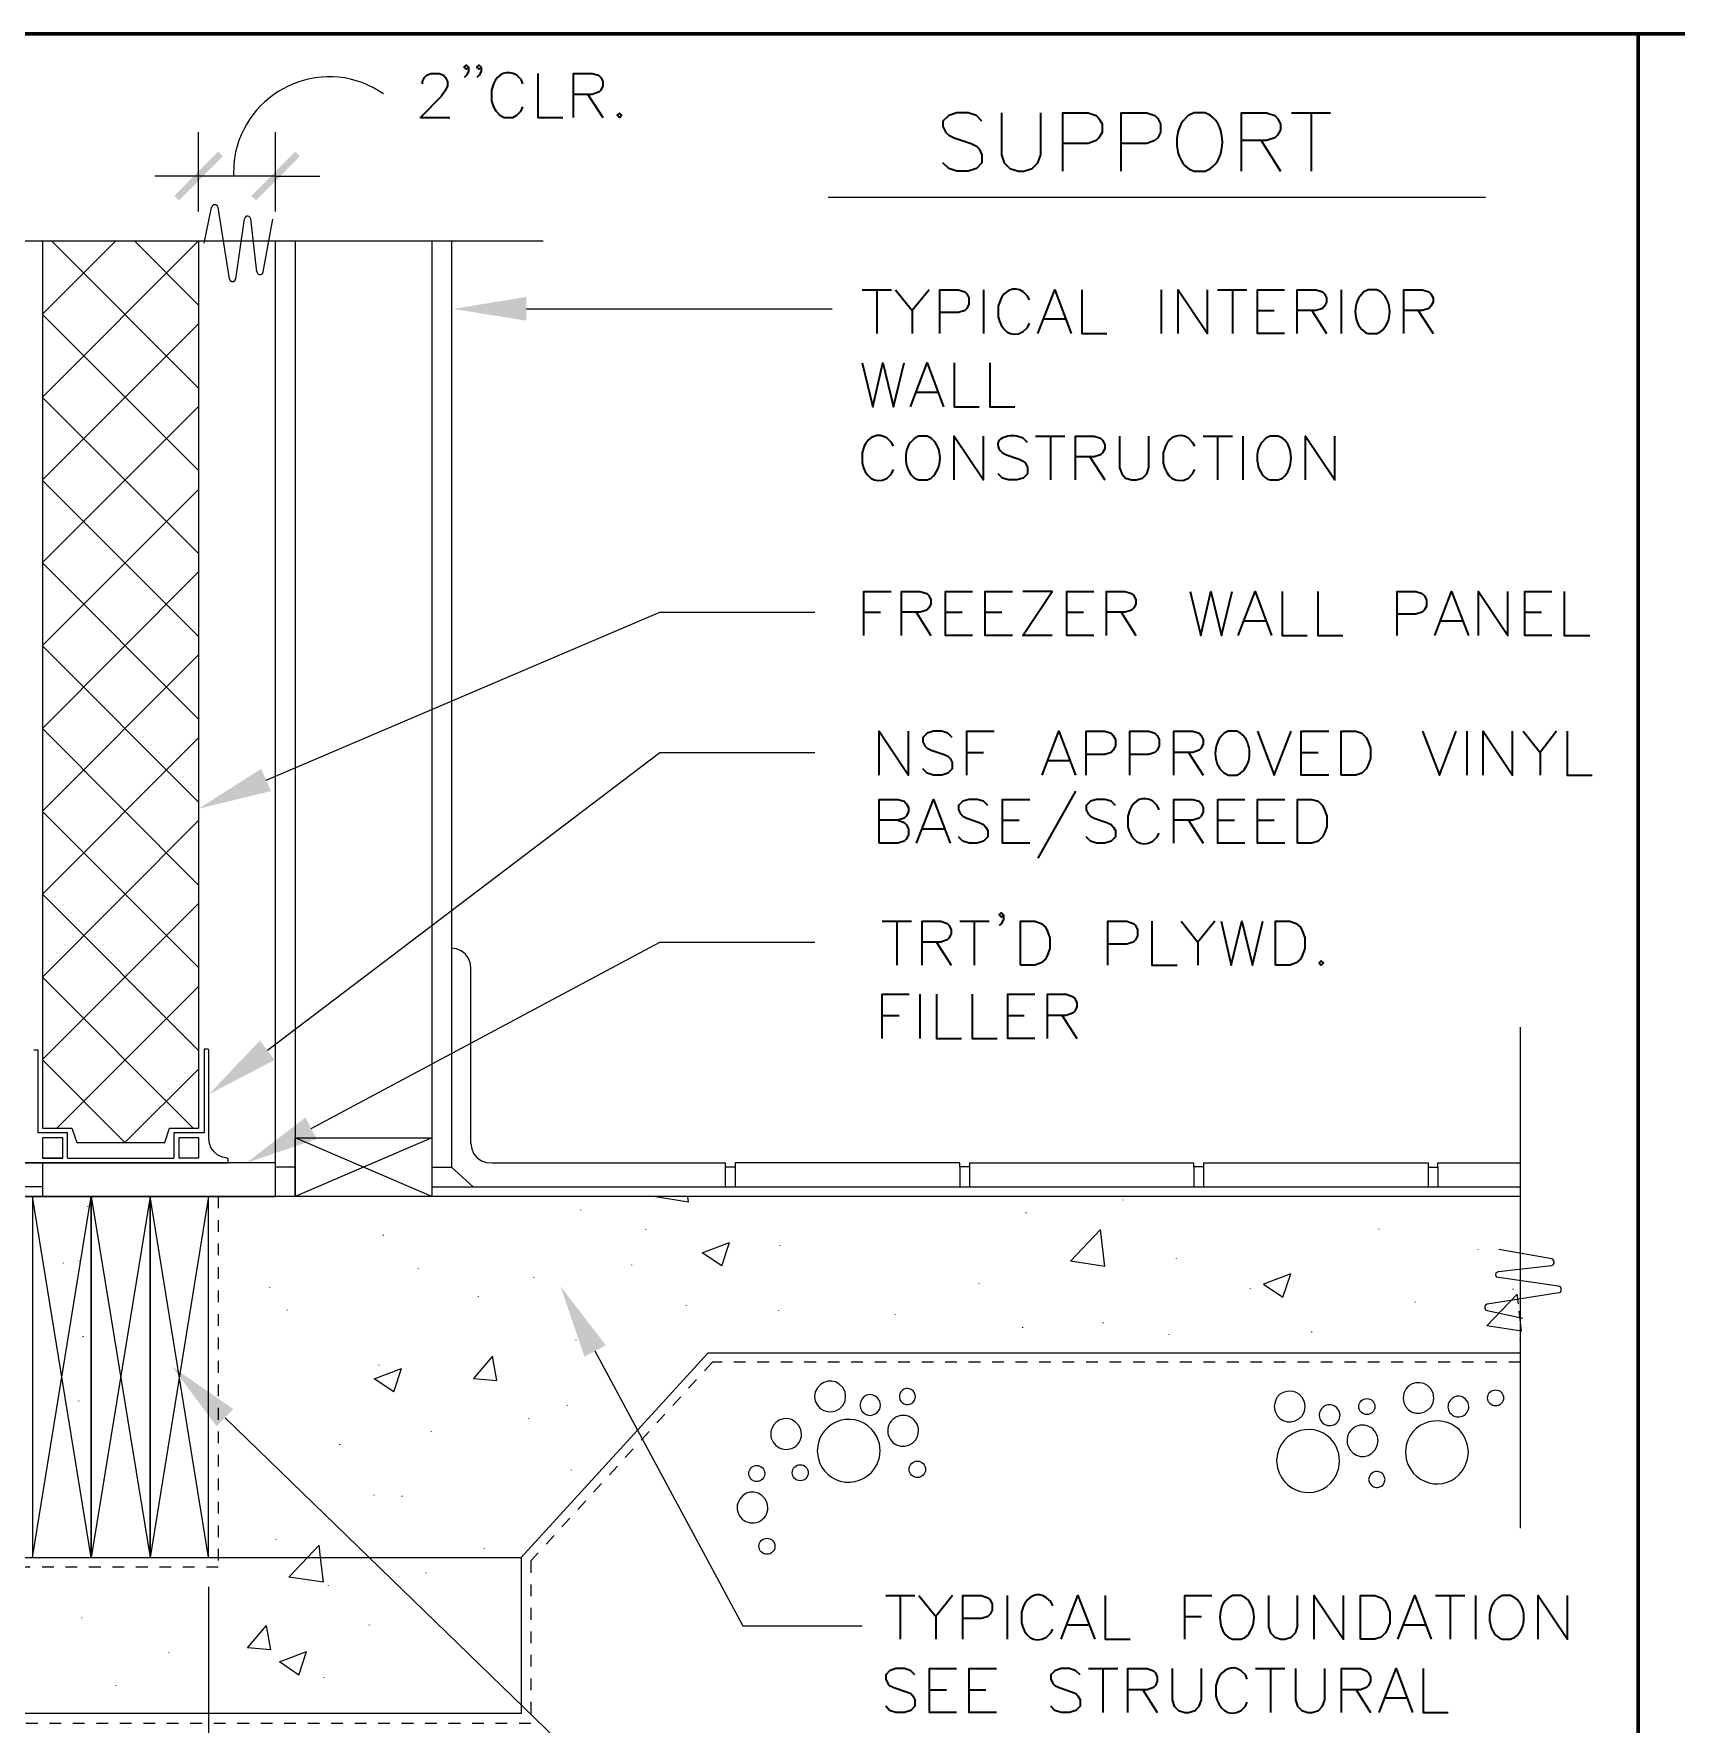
# Model space of a CAD drawing. Header units: inches. Extents: x 5 to 516, y -193 to 129.
# Drawn here: x 196.08 to 210.07, y -47.37 to -32.97 of the extents above; entities that cross this region are included whole.
import ezdxf

# ---------------------------------------------------------------- set-up
doc = ezdxf.new("R2010")
doc.units = ezdxf.units.IN
doc.header["$MEASUREMENT"] = 0
doc.linetypes.add('PDF_IMPORT', pattern=[1, 0.8, -0.2])
doc.layers.add('PDF3_Geometry', color=7, linetype='Continuous')
doc.layers.add('PDF3_Solid Fills', color=7, linetype='Continuous')

msp = doc.modelspace()

# ---------------------------------------------------------------- hatches: boundary and pattern name
at = {"layer": 'PDF3_Solid Fills', "transparency": 33554559}
for points in [[(197.2759827, -34.3499803), (197.3159801, -34.3899777), (197.6892879, -34.0133336), (197.6492921, -33.9733377)], [(198.3459146, -34.0133387), (198.3059172, -33.9733413), (197.9326094, -34.3499786), (197.9726052, -34.3899812)]]:
    msp.add_hatch(color=256, dxfattribs=at).paths.add_polyline_path(points)

# ---------------------------------------------------------------- linework, layer by layer
at = {"layer": 'PDF3_Geometry', "lineweight": 60}
for points in [[(290.7799874, -122.9609644), (290.7799874, -32.9700706), (155.7886422, -32.9700706), (155.7886422, -122.9609644)], [(209.7451811, -32.9700706), (209.7451811, -77.8671928)]]:
    msp.add_lwpolyline(points, dxfattribs=at)
at = {"layer": 'PDF3_Geometry', "lineweight": 50}
msp.add_lwpolyline([(181.1703462, -32.9700706), (181.1703462, -77.8671928), (209.7451811, -77.8671928), (209.7451811, -32.9700706)], close=True, dxfattribs=at)
at = {"layer": 'PDF3_Geometry', "lineweight": 35}
for points in [[(199.7824884, -33.2533844), (199.7658228, -33.27005), (199.7458241, -33.2533844), (199.7658228, -33.2367188), (199.7824884, -33.2533844), (199.7824884, -33.2900488), (199.7658228, -33.32338), (199.7458241, -33.3433787)], [(199.8891506, -33.2533844), (199.872485, -33.27005), (199.8524863, -33.2533844), (199.872485, -33.2367188), (199.8891506, -33.2533844), (199.8891506, -33.2900488), (199.872485, -33.32338), (199.8524863, -33.3433787)], [(199.3891827, -33.3967129), (199.3891827, -33.3767142), (199.4058483, -33.343383), (199.425847, -33.3233843), (199.4625113, -33.3067187), (199.5325068, -33.3067187), (199.5691712, -33.3233843), (199.5858368, -33.343383), (199.6025024, -33.3767142), (199.6025024, -33.4133785), (199.5858368, -33.4500428), (199.5491724, -33.5033728), (199.3725171, -33.6833612), (199.6225011, -33.6833612)], [(199.9958061, -33.3967129), (199.9791405, -33.4500428), (199.9791405, -33.5400371), (199.9958061, -33.593367), (200.0158049, -33.6266982), (200.049136, -33.6633625), (200.0858004, -33.6833612), (200.159129, -33.6833612), (200.1924602, -33.6633625), (200.2291245, -33.6266982), (200.2457901, -33.593367)], [(200.2457901, -33.3967129), (200.2291245, -33.3600486), (200.1924602, -33.3233843)], [(200.3724503, -33.3067122), (200.3724503, -33.6833547), (200.5857699, -33.6833547)], [(200.675762, -33.6833563), (200.675762, -33.3067138), (200.8357517, -33.3067138), (200.8890817, -33.3233794), (200.9090804, -33.3433781), (200.925746, -33.3767093), (200.925746, -33.4133736), (200.9090804, -33.450038), (200.8890817, -33.4667036), (200.8357517, -33.4867023), (200.675762, -33.4867023)], [(200.7990858, -33.4867069), (200.9257443, -33.6833609)], [(204.1555397, -33.7133566), (204.108876, -33.6666929), (204.0388805, -33.6433611), (203.9422201, -33.6433611), (203.8722245, -33.6666929), (203.8222277, -33.7133566), (203.8222277, -33.7600203), (203.8488927, -33.810017), (203.8722245, -33.8333489), (203.9188882, -33.8566807), (204.0622124, -33.9033444), (204.108876, -33.9266762), (204.1322079, -33.9500081), (204.1555397, -34.0000049), (204.1555397, -34.0700004), (204.108876, -34.1166641), (204.0388805, -34.1399959), (203.9422201, -34.1399959), (203.8722245, -34.1166641), (203.8222277, -34.0700004)], [(204.3221957, -33.6433605), (204.3221957, -34.0000043), (204.3455275, -34.0699998), (204.3921912, -34.1166635), (204.4655198, -34.1399954), (204.5121835, -34.1399954), (204.582179, -34.1166635), (204.6321758, -34.0699998), (204.6555077, -34.0000043), (204.6555077, -33.6433605)], [(204.8454979, -34.1399921), (204.8454979, -33.6433573), (205.0588176, -33.6433573), (205.1288131, -33.6666891), (205.1521449, -33.6900209), (205.1788099, -33.7366846), (205.1788099, -33.8100133), (205.1521449, -33.8566769), (205.1288131, -33.8800088), (205.0588176, -33.9033406), (204.8454979, -33.9033406)], [(205.3421295, -34.1399921), (205.3421295, -33.6433573), (205.5587823, -33.6433573), (205.6287778, -33.6666891), (205.6521096, -33.6900209), (205.6754414, -33.7366846), (205.6754414, -33.8100133), (205.6521096, -33.8566769), (205.6287778, -33.8800088), (205.5587823, -33.9033406), (205.3421295, -33.9033406)], [(206.1020827, -33.6666924), (206.055419, -33.6433605), (205.9620916, -33.6433605), (205.9120948, -33.6666924), (205.8654312, -33.713356)], [(206.3653997, -34.1399921), (206.3653997, -33.6433573), (206.5787193, -33.6433573), (206.6487148, -33.6666891), (206.6720467, -33.6900209), (206.6987116, -33.7366846), (206.6987116, -33.7866814), (206.6720467, -33.8333451), (206.6487148, -33.8566769), (206.5787193, -33.8800088), (206.3653997, -33.8800088)], [(206.792042, -33.6433605), (207.1253539, -33.6433605)], [(206.9586979, -33.6433605), (206.9586979, -34.1399954)], [(206.5320556, -33.8800126), (206.6987116, -34.1399959)], [(205.9620916, -34.1399954), (206.055419, -34.1399954), (206.1020827, -34.1166635)], [(203.1356059, -35.1499303), (203.3855899, -35.1499303)], [(203.2589297, -35.1499303), (203.2589297, -35.5232397)], [(203.4189197, -35.1499303), (203.5622439, -35.3265857), (203.5622439, -35.5232397)], [(203.7055699, -35.1499303), (203.5622458, -35.3265857)], [(203.7955639, -35.5232381), (203.7955639, -35.1499287), (203.9555536, -35.1499287), (204.0088835, -35.1665943), (204.0255491, -35.1832599), (204.0422147, -35.2199242), (204.0422147, -35.2732541), (204.0255491, -35.3099184), (204.0088835, -35.326584), (203.9555536, -35.3432496), (203.7955639, -35.3432496)], [(204.1688716, -35.1499303), (204.1688716, -35.5232397)], [(204.3121969, -35.2365947), (204.2921982, -35.2899246), (204.2921982, -35.3799188)], [(204.5588477, -35.2365947), (204.5421821, -35.2032635), (204.5055178, -35.1665992)], [(204.6321734, -35.5232381), (204.7754975, -35.1499287), (204.9154885, -35.5232381)], [(205.0054879, -35.1499303), (205.0054879, -35.5232397), (205.2188076, -35.5232397)], [(205.6821074, -35.1499303), (205.6821074, -35.5232397)], [(205.8254359, -35.5232381), (205.8254359, -35.1499287), (206.0754199, -35.5232381), (206.0754199, -35.1499287)], [(206.1620775, -35.1499303), (206.4120614, -35.1499303)], [(206.2887376, -35.1499303), (206.2887376, -35.5232397)], [(206.7320406, -35.5232381), (206.5020554, -35.5232381), (206.5020554, -35.1499287), (206.7320406, -35.1499287)], [(206.8387037, -35.5232381), (206.8387037, -35.1499287), (207.0020266, -35.1499287), (207.0553565, -35.1665943), (207.0720221, -35.1832599), (207.0886877, -35.2199242), (207.0886877, -35.2565885), (207.0720221, -35.2899197), (207.0553565, -35.3099184), (207.0020266, -35.326584), (206.8387037, -35.326584)], [(207.2153411, -35.1499303), (207.2153411, -35.5232397)], [(207.5519938, -35.1665959), (207.5186626, -35.1499303), (207.4453339, -35.1499303), (207.4086696, -35.1665959), (207.3753384, -35.2032602)], [(207.7486457, -35.5232381), (207.7486457, -35.1499287), (207.9086354, -35.1499287), (207.9619653, -35.1665943), (207.9786309, -35.1832599), (207.9986296, -35.2199242), (207.9986296, -35.2565885), (207.9786309, -35.2899197), (207.9619653, -35.3099184), (207.9086354, -35.326584), (207.7486457, -35.326584)], [(204.6855079, -35.3965847), (204.8621632, -35.3965847)], [(206.5020554, -35.3265887), (206.6453795, -35.3265887)], [(206.9653571, -35.3265887), (207.0886825, -35.5232427)], [(207.8719695, -35.3265887), (207.998628, -35.5232427)], [(204.5055178, -35.5065774), (204.5421821, -35.4699131), (204.5588477, -35.4332488)], [(207.4453339, -35.5232397), (207.5186626, -35.5232397), (207.5519938, -35.5065741)], [(203.1356059, -35.7732221), (203.2256001, -36.1465315), (203.3122613, -35.7732221), (203.4022555, -36.1465315), (203.4922497, -35.7732221)], [(203.5455799, -36.1465366), (203.688904, -35.7732272), (203.8288951, -36.1465366)], [(203.9188877, -35.7732221), (203.9188877, -36.1465315), (204.1322073, -36.1465315)], [(204.2222062, -35.7732221), (204.2222062, -36.1465315), (204.4355258, -36.1465315)], [(203.5989076, -36.023206), (203.775563, -36.023206)], [(203.4022582, -36.4831782), (203.3855926, -36.449847), (203.3489283, -36.4131827)], [(203.7222358, -36.4131862), (203.6889046, -36.3965206), (203.615576, -36.3965206), (203.5822448, -36.4131862), (203.5455804, -36.4498505)], [(203.9188877, -36.7698284), (203.9188877, -36.396519), (204.1688716, -36.7698284), (204.1688716, -36.396519)], [(204.5421862, -36.4498483), (204.5055219, -36.413184), (204.452192, -36.3965184)], [(204.6121823, -36.3965206), (204.8621662, -36.3965206)], [(204.7388356, -36.3965206), (204.7388356, -36.76983)], [(204.9521534, -36.7698284), (204.9521534, -36.396519), (205.1121431, -36.396519), (205.1654731, -36.4131846), (205.1821387, -36.4298502), (205.2021374, -36.4665145), (205.2021374, -36.5031788), (205.1821387, -36.5398431), (205.1654731, -36.5565087), (205.1121431, -36.5731743), (204.9521534, -36.5731743)], [(205.325468, -36.3965206), (205.325468, -36.6631702), (205.3454667, -36.7165001), (205.3787979, -36.7531644), (205.4321278, -36.76983), (205.4687921, -36.76983), (205.522122, -36.7531644), (205.5587863, -36.7165001), (205.5754519, -36.6631702), (205.5754519, -36.3965206)], [(205.9687576, -36.4831782), (205.9487589, -36.449847), (205.9154277, -36.4131827)], [(206.0387537, -36.3965206), (206.2887376, -36.3965206)], [(206.1620775, -36.3965206), (206.1620775, -36.76983)], [(206.3787316, -36.3965206), (206.3787316, -36.76983)], [(206.7153775, -36.4131862), (206.6787132, -36.3965206), (206.6087177, -36.3965206), (206.5720533, -36.4131862), (206.5387221, -36.4498505)], [(206.9120294, -36.7698284), (206.9120294, -36.396519), (207.1620133, -36.7698284), (207.1620133, -36.396519)], [(203.1522742, -36.4831782), (203.1356086, -36.5398412), (203.1356086, -36.6265023)], [(204.3288665, -36.5398426), (204.3655309, -36.5565082), (204.4721907, -36.5931725), (204.5055219, -36.6098381), (204.5255206, -36.6265037), (204.5421862, -36.663168), (204.5421862, -36.7164979), (204.5055219, -36.7531622), (204.452192, -36.7698278), (204.3821965, -36.7698278), (204.3288665, -36.7531622), (204.2922022, -36.7164979)], [(205.7187736, -36.4831782), (205.6987749, -36.5398412), (205.6987749, -36.6265023)], [(203.3489283, -36.7531609), (203.3855926, -36.7164966), (203.4022582, -36.6798322)], [(205.075484, -36.5731721), (205.2021425, -36.7698262)], [(205.9154277, -36.7531609), (205.9487589, -36.7164966), (205.9687576, -36.6798322)], [(203.615576, -36.76983), (203.6889046, -36.76983), (203.7222358, -36.7531644)], [(206.6087177, -36.76983), (206.6787132, -36.76983), (206.7153775, -36.7531644)], [(203.1489379, -38.0930739), (203.1489379, -37.7197645), (203.3822562, -37.7197645)], [(203.4689179, -38.0930739), (203.4689179, -37.7197645), (203.6289076, -37.7197645), (203.6855707, -37.7364301), (203.7022363, -37.7530957), (203.7189019, -37.78976), (203.7189019, -37.8264243), (203.7022363, -37.8597555), (203.6855707, -37.8797542), (203.6289076, -37.8964198), (203.4689179, -37.8964198)], [(204.0755473, -38.0930739), (203.845562, -38.0930739), (203.845562, -37.7197645), (204.0755473, -37.7197645)], [(204.415522, -38.0930739), (204.1822036, -38.0930739), (204.1822036, -37.7197645), (204.415522, -37.7197645)], [(204.7521676, -38.0930739), (204.5021836, -38.0930739), (204.7521676, -37.7197645), (204.5021836, -37.7197645)], [(205.108813, -38.0930739), (204.8788278, -38.0930739), (204.8788278, -37.7197645), (205.108813, -37.7197645)], [(205.2154693, -38.0930739), (205.2154693, -37.7197645), (205.3754591, -37.7197645), (205.428789, -37.7364301), (205.4487877, -37.7530957), (205.4654533, -37.78976), (205.4654533, -37.8264243), (205.4487877, -37.8597555), (205.428789, -37.8797542), (205.3754591, -37.8964198), (205.2154693, -37.8964198)], [(205.9287618, -37.7197661), (206.018756, -38.0930755), (206.1054171, -37.7197661), (206.1954114, -38.0930755), (206.2854056, -37.7197661)], [(206.3387358, -38.0930739), (206.4820599, -37.7197645), (206.622051, -38.0930739)], [(206.7120436, -37.7197661), (206.7120436, -38.0930755), (206.9253632, -38.0930755)], [(207.0153553, -37.7197661), (207.0153553, -38.0930755), (207.2286749, -38.0930755)], [(207.6919815, -38.0930739), (207.6919815, -37.7197645), (207.8519713, -37.7197645), (207.9053012, -37.7364301), (207.9219668, -37.7530957), (207.9419655, -37.78976), (207.9419655, -37.8430899), (207.9219668, -37.8797542), (207.9053012, -37.8964198), (207.8519713, -37.9130854), (207.6919815, -37.9130854)], [(208.0119616, -38.0930739), (208.1552857, -37.7197645), (208.2986099, -38.0930739)], [(208.3852693, -38.0930739), (208.3852693, -37.7197645), (208.6352533, -38.0930739), (208.6352533, -37.7197645)], [(209.008567, -38.0930739), (208.7785818, -38.0930739), (208.7785818, -37.7197645), (209.008567, -37.7197645)], [(209.1152234, -37.7197661), (209.1152234, -38.0930755), (209.3318761, -38.0930755)], [(203.1489379, -37.8964244), (203.292262, -37.8964244)], [(203.5955781, -37.8964244), (203.7189035, -38.0930785)], [(203.845562, -37.8964244), (203.985553, -37.8964244)], [(204.1822036, -37.8964244), (204.3255277, -37.8964244)], [(204.8788278, -37.8964244), (205.0188188, -37.8964244)], [(205.3421295, -37.8964244), (205.4654549, -38.0930785)], [(206.3920635, -37.9697501), (206.5687189, -37.9697501)], [(208.0652893, -37.9697501), (208.2452778, -37.9697501)], [(208.7785818, -37.8964244), (208.9219059, -37.8964244)], [(203.2789344, -39.283), (203.2789344, -38.9096906), (203.5289184, -39.283), (203.5289184, -38.9096906)], [(203.9022261, -38.96302), (203.8655618, -38.9263557), (203.8122319, -38.9096901), (203.7422364, -38.9096901), (203.6889065, -38.9263557), (203.6522422, -38.96302), (203.6522422, -38.9996843), (203.6689078, -39.0330155), (203.6889065, -39.0530142), (203.7222377, -39.0696798), (203.8322306, -39.1063441), (203.8655618, -39.1230097), (203.8855605, -39.1430085), (203.9022261, -39.1763397), (203.9022261, -39.2296696), (203.8655618, -39.2663339), (203.8122319, -39.2829995), (203.7422364, -39.2829995), (203.6889065, -39.2663339), (203.6522422, -39.2296696)], [(204.0255499, -39.283), (204.0255499, -38.9096906), (204.2588683, -38.9096906)], [(204.6688396, -39.283), (204.8088306, -38.9096906), (204.9521548, -39.283)], [(205.0421541, -39.283), (205.0421541, -38.9096906), (205.2021439, -38.9096906), (205.2554738, -38.9263562), (205.2721394, -38.9463549), (205.2921381, -38.9796861), (205.2921381, -39.0330161), (205.2721394, -39.0696804), (205.2554738, -39.0896791), (205.2021439, -39.1063447), (205.0421541, -39.1063447)], [(205.4154619, -39.283), (205.4154619, -38.9096906), (205.5754517, -38.9096906), (205.6287816, -38.9263562), (205.6487803, -38.9463549), (205.6654459, -38.9796861), (205.6654459, -39.0330161), (205.6487803, -39.0696804), (205.6287816, -39.0896791), (205.5754517, -39.1063447), (205.4154619, -39.1063447)], [(205.7887697, -39.283), (205.7887697, -38.9096906), (205.9520925, -38.9096906), (206.0054225, -38.9263562), (206.0220881, -38.9463549), (206.0387537, -38.9796861), (206.0387537, -39.0163505), (206.0220881, -39.0530148), (206.0054225, -39.0696804), (205.9520925, -39.0896791), (205.7887697, -39.0896791)], [(206.3587312, -38.9263579), (206.3254, -38.9096923), (206.2520714, -38.9096923), (206.2187402, -38.9263579), (206.1820759, -38.9630222)], [(206.5020554, -38.9096923), (206.6453795, -39.2830017), (206.7887037, -38.9096923)], [(207.1086883, -39.283), (206.8753699, -39.283), (206.8753699, -38.9096906), (207.1086883, -38.9096906)], [(207.9086357, -38.9096923), (208.0519598, -39.2830017), (208.195284, -38.9096923)], [(208.285273, -38.9096923), (208.285273, -39.2830017)], [(208.4252651, -39.283), (208.4252651, -38.9096906), (208.6752491, -39.283), (208.6752491, -38.9096906)], [(208.7652431, -38.9096923), (208.9085672, -39.0896807), (208.9085672, -39.2830017)], [(209.0485569, -38.9096923), (208.9085659, -39.0896807)], [(209.1385576, -38.9096923), (209.1385576, -39.2830017), (209.3518773, -39.2830017)], [(204.0255499, -39.0896802), (204.1688741, -39.0896802)], [(205.9154299, -39.0896802), (206.0387553, -39.2830011)], [(206.8753699, -39.0896802), (207.0186941, -39.0896802)], [(204.7221741, -39.1596762), (204.8988295, -39.1596762)], [(206.2520714, -39.2830017), (206.3254, -39.2830017), (206.3587312, -39.2663361)], [(204.9521534, -39.4196558), (204.6321739, -39.9896192)], [(203.2789344, -39.8629596), (203.2789344, -39.4896502), (203.4389241, -39.4896502), (203.4922541, -39.5063158), (203.5089197, -39.5263145), (203.5289184, -39.5596457), (203.5289184, -39.59631), (203.5089197, -39.6329743), (203.4922541, -39.6496399), (203.4389241, -39.6663055), (203.2789344, -39.6663055)], [(203.5989076, -39.8629596), (203.7422318, -39.4896502), (203.8855559, -39.8629596)], [(204.2055379, -39.5429796), (204.1688735, -39.5063152), (204.1155436, -39.4896497), (204.0455481, -39.4896497), (203.9922182, -39.5063152), (203.9555539, -39.5429796), (203.9555539, -39.5796439), (203.9722195, -39.6129751), (203.9922182, -39.6329738), (204.0255494, -39.6496394), (204.1322092, -39.6863037), (204.1688735, -39.7029693), (204.1855391, -39.722968), (204.2055379, -39.7562992), (204.2055379, -39.8096291), (204.1688735, -39.8462935), (204.1155436, -39.8629591), (204.0455481, -39.8629591), (203.9922182, -39.8462935), (203.9555539, -39.8096291)], [(204.56218, -39.8629596), (204.3288617, -39.8629596), (204.3288617, -39.4896502), (204.56218, -39.4896502)], [(205.2921381, -39.5429796), (205.2554738, -39.5063152), (205.2021439, -39.4896497), (205.1321484, -39.4896497), (205.0788185, -39.5063152), (205.0421541, -39.5429796), (205.0421541, -39.5796439), (205.0588197, -39.6129751), (205.0788185, -39.6329738), (205.1121497, -39.6496394), (205.2188095, -39.6863037), (205.2554738, -39.7029693), (205.2721394, -39.722968), (205.2921381, -39.7562992), (205.2921381, -39.8096291), (205.2554738, -39.8462935), (205.2021439, -39.8629591), (205.1321484, -39.8629591), (205.0788185, -39.8462935), (205.0421541, -39.8096291)], [(205.4154619, -39.5796458), (205.3987963, -39.6329757), (205.3987963, -39.7229699)], [(205.6654459, -39.5796458), (205.6487803, -39.5429815), (205.612116, -39.5063171)], [(205.7887697, -39.8629596), (205.7887697, -39.4896502), (205.9520925, -39.4896502), (206.0054225, -39.5063158), (206.0220881, -39.5263145), (206.0387537, -39.5596457), (206.0387537, -39.59631), (206.0220881, -39.6329743), (206.0054225, -39.6496399), (205.9520925, -39.6663055), (205.7887697, -39.6663055)], [(206.3953991, -39.8629596), (206.1654138, -39.8629596), (206.1654138, -39.4896502), (206.3953991, -39.4896502)], [(206.7353738, -39.8629596), (206.5020554, -39.8629596), (206.5020554, -39.4896502), (206.7353738, -39.4896502)], [(203.4389176, -39.6663101), (203.4922475, -39.6863089), (203.5089131, -39.7029745), (203.5289119, -39.7396388), (203.5289119, -39.7929687), (203.5089131, -39.829633), (203.4922475, -39.8462986), (203.4389176, -39.8629642), (203.2789279, -39.8629642)], [(204.3288617, -39.6663101), (204.4721858, -39.6663101)], [(205.9154299, -39.6663101), (206.0387553, -39.8629642)], [(206.1654138, -39.6663101), (206.3054049, -39.6663101)], [(206.5020554, -39.6663101), (206.6453795, -39.6663101)], [(203.6522422, -39.7396358), (203.8322306, -39.7396358)], [(205.612116, -39.8462954), (205.6487803, -39.809631), (205.6654459, -39.7762998)], [(203.3055983, -40.5262539), (203.5555822, -40.5262539)], [(203.4289221, -40.5262539), (203.4289221, -40.9028964)], [(203.6455762, -40.9028981), (203.6455762, -40.5262556), (203.8055659, -40.5262556), (203.8588959, -40.5462543), (203.8755615, -40.5629199), (203.8922271, -40.5995842), (203.8922271, -40.6329154), (203.8755615, -40.6695797), (203.8588959, -40.6862453), (203.8055659, -40.706244), (203.6455762, -40.706244)], [(203.9655494, -40.5262539), (204.2155334, -40.5262539)], [(204.08888, -40.5262539), (204.08888, -40.9028964)], [(204.338864, -40.4729194), (204.3221984, -40.4929181), (204.3021997, -40.4729194), (204.3221984, -40.4562538), (204.338864, -40.4729194), (204.338864, -40.5095837), (204.3221984, -40.546248), (204.3021997, -40.5629136)], [(205.228808, -40.9028981), (205.228808, -40.5262556), (205.3887978, -40.5262556), (205.4421277, -40.5462543), (205.4621264, -40.5629199), (205.478792, -40.5995842), (205.478792, -40.6529141), (205.4621264, -40.6862453), (205.4421277, -40.706244), (205.3887978, -40.7229096), (205.228808, -40.7229096)], [(205.6021158, -40.5262539), (205.6021158, -40.9028964), (205.8187686, -40.9028964)], [(205.8520998, -40.5262539), (205.9954239, -40.7062424), (205.9954239, -40.9028964)], [(206.13875, -40.5262539), (205.9954258, -40.7062424)], [(206.1920777, -40.5262539), (206.2787388, -40.9028964), (206.368733, -40.5262539), (206.4587273, -40.9028964), (206.5487215, -40.5262539)], [(203.7689, -40.7062418), (203.8922254, -40.9028959)], [(203.3055983, -41.5261898), (203.3055983, -41.1495473), (203.5355835, -41.1495473)], [(203.6255783, -41.1495457), (203.6255783, -41.5261882)], [(203.7689, -41.1495457), (203.7689, -41.5261882), (203.9822197, -41.5261882)], [(204.0722117, -41.1495457), (204.0722117, -41.5261882), (204.2855314, -41.5261882)], [(204.6055155, -41.5261898), (204.3755302, -41.5261898), (204.3755302, -41.1495473), (204.6055155, -41.1495473)], [(204.7121718, -41.5261898), (204.7121718, -41.1495473), (204.8721615, -41.1495473), (204.9254914, -41.169546), (204.9454901, -41.1862116), (204.9621557, -41.2228759), (204.9621557, -41.2562071), (204.9454901, -41.2928714), (204.9254914, -41.309537), (204.8721615, -41.3295358), (204.7121718, -41.3295358)], [(203.3055983, -41.3295336), (203.4489224, -41.3295336)], [(204.3755302, -41.3295336), (204.5155212, -41.3295336)], [(204.8388319, -41.3295336), (204.9621574, -41.5261876)], [(203.3355917, -46.2692193), (203.5822426, -46.2692193)], [(203.4589223, -46.2692193), (203.4589223, -46.6425287)], [(203.6189055, -46.2692193), (203.7622297, -46.4492078), (203.7622297, -46.6425287)], [(203.9055557, -46.2692193), (203.7622316, -46.4492078)], [(203.9922201, -46.6425271), (203.9922201, -46.2692177), (204.1522098, -46.2692177), (204.2055398, -46.2892164), (204.2255385, -46.305882), (204.2422041, -46.3425463), (204.2422041, -46.3958762), (204.2255385, -46.4292074), (204.2055398, -46.4492062), (204.1522098, -46.4658718), (203.9922201, -46.4658718)], [(204.3688575, -46.2692193), (204.3688575, -46.6425287)], [(204.7588335, -46.3592133), (204.742168, -46.322549), (204.7055036, -46.2892178)], [(204.8288296, -46.6425271), (204.9721537, -46.2692177), (205.1154779, -46.6425271)], [(205.2054737, -46.2692193), (205.2054737, -46.6425287), (205.4187934, -46.6425287)], [(205.8820932, -46.6425271), (205.8820932, -46.2692177), (206.1120785, -46.2692177)], [(206.3987338, -46.289218), (206.3620695, -46.2692193), (206.292074, -46.2692193), (206.2554097, -46.289218), (206.2187454, -46.3225492)], [(206.5953857, -46.2692193), (206.5953857, -46.5358689), (206.6120513, -46.5891988), (206.6487156, -46.6258631), (206.7020456, -46.6425287), (206.7353767, -46.6425287), (206.7887067, -46.6258631), (206.825371, -46.5891988), (206.8420366, -46.5358689), (206.8420366, -46.2692193)], [(206.9853618, -46.6425271), (206.9853618, -46.2692177), (207.2353458, -46.6425271), (207.2353458, -46.2692177)], [(207.6986475, -46.6425271), (207.8419717, -46.2692177), (207.9819627, -46.6425271)], [(208.0186275, -46.2692193), (208.2686115, -46.2692193)], [(208.1419513, -46.2692193), (208.1419513, -46.6425287)], [(208.3586055, -46.2692193), (208.3586055, -46.6425287)], [(208.6952514, -46.289218), (208.658587, -46.2692193), (208.5885915, -46.2692193), (208.5519272, -46.289218), (208.518596, -46.3225492)], [(208.8919033, -46.6425271), (208.8919033, -46.2692177), (209.1418872, -46.6425271), (209.1418872, -46.2692177)], [(204.5088496, -46.3592133), (204.492184, -46.4125432), (204.492184, -46.5025374)], [(205.8820932, -46.4492072), (206.0254174, -46.4492072)], [(204.7055036, -46.6258629), (204.742168, -46.5891985), (204.7588335, -46.5558673)], [(204.8854937, -46.5192033), (205.0621491, -46.5192033)], [(206.292074, -46.6425287), (206.3620695, -46.6425287), (206.3987338, -46.6258631)], [(207.7519753, -46.5192033), (207.9286306, -46.5192033)], [(208.5885915, -46.6425287), (208.658587, -46.6425287), (208.6952514, -46.6258631)], [(203.5822461, -46.9458388), (203.5489149, -46.9125076), (203.495585, -46.8925089), (203.4222564, -46.8925089), (203.3689265, -46.9125076), (203.3355953, -46.9458388), (203.3355953, -46.9825031), (203.3522609, -47.0191674), (203.3689265, -47.035833), (203.4055908, -47.0524986), (203.5122506, -47.089163), (203.5489149, -47.1058286), (203.5655805, -47.1258273), (203.5822461, -47.1591585), (203.5822461, -47.2124884), (203.5489149, -47.2491527), (203.495585, -47.2658183), (203.4222564, -47.2658183), (203.3689265, -47.2491527), (203.3355953, -47.2124884)], [(203.9388915, -47.2658188), (203.7089063, -47.2658188), (203.7089063, -46.8925094), (203.9388915, -46.8925094)], [(204.2788662, -47.2658188), (204.0455478, -47.2658188), (204.0455478, -46.8925094), (204.2788662, -46.8925094)], [(204.992156, -46.9458388), (204.9554917, -46.9125076), (204.9021618, -46.8925089), (204.8288331, -46.8925089), (204.7755032, -46.9125076), (204.742172, -46.9458388), (204.742172, -46.9825031), (204.7588376, -47.0191674), (204.7755032, -47.035833), (204.8121675, -47.0524986), (204.9188274, -47.089163), (204.9554917, -47.1058286), (204.9721573, -47.1258273), (204.992156, -47.1591585), (204.992156, -47.2124884), (204.9554917, -47.2491527), (204.9021618, -47.2658183), (204.8288331, -47.2658183), (204.7755032, -47.2491527), (204.742172, -47.2124884)], [(205.062152, -46.8925111), (205.312136, -46.8925111)], [(205.1854758, -46.8925111), (205.1854758, -47.2658205)], [(205.3987936, -47.2658188), (205.3987936, -46.8925094), (205.5621165, -46.8925094), (205.6154464, -46.9125082), (205.632112, -46.9291738), (205.6487776, -46.9658381), (205.6487776, -46.9991693), (205.632112, -47.0358336), (205.6154464, -47.0524992), (205.5621165, -47.0724979), (205.3987936, -47.0724979)], [(205.7754377, -46.8925111), (205.7754377, -47.1591606), (205.7921033, -47.2124906), (205.8287677, -47.2491549), (205.8820976, -47.2658205), (205.9154288, -47.2658205), (205.9720918, -47.2491549), (206.005423, -47.2124906), (206.0254217, -47.1591606), (206.0254217, -46.8925111)], [(206.4153978, -46.982505), (206.3987322, -46.9458407), (206.3620679, -46.9125095)], [(206.4853939, -46.8925111), (206.7353778, -46.8925111)], [(206.612054, -46.8925111), (206.612054, -47.2658205)], [(206.8253718, -46.8925111), (206.8253718, -47.1591606), (206.8420374, -47.2124906), (206.8787017, -47.2491549), (206.9320316, -47.2658205), (206.9686959, -47.2658205), (207.0220258, -47.2491549), (207.055357, -47.2124906), (207.0753558, -47.1591606), (207.0753558, -46.8925111)], [(207.2186775, -47.2658188), (207.2186775, -46.8925094), (207.3786672, -46.8925094), (207.4319971, -46.9125082), (207.4486627, -46.9291738), (207.4653283, -46.9658381), (207.4653283, -46.9991693), (207.4486627, -47.0358336), (207.4319971, -47.0524992), (207.3786672, -47.0724979), (207.2186775, -47.0724979)], [(207.5386575, -47.2658188), (207.6819816, -46.8925094), (207.8219727, -47.2658188)], [(207.9119653, -46.8925111), (207.9119653, -47.2658205), (208.1252849, -47.2658205)], [(203.7089063, -47.072499), (203.8522304, -47.072499)], [(204.0455478, -47.072499), (204.188872, -47.072499)], [(205.5254538, -47.072499), (205.6487792, -47.2658199)], [(206.1654138, -46.982505), (206.1487482, -47.0358349), (206.1487482, -47.1258292)], [(207.3420013, -47.072499), (207.4653267, -47.2658199)], [(206.3620679, -47.2491546), (206.3987322, -47.2124903), (206.4153978, -47.1791591)], [(207.5919852, -47.142495), (207.7686406, -47.142495)]]:
    msp.add_lwpolyline(points, dxfattribs=at)
at = {"layer": 'PDF3_Geometry', "lineweight": 15}
for points in [[(199.0592003, -33.4800409), (198.9725392, -33.4300441)], [(197.4826345, -34.4833064), (197.4826345, -33.8066831)], [(198.1392628, -34.4833064), (198.1392628, -33.8066831)], [(197.7826155, -34.0833356), (197.7792823, -34.1833292)], [(198.139259, -34.1833243), (197.4826345, -34.1833243), (197.1093251, -34.1833243)], [(198.1392628, -34.1833243), (198.5159054, -34.1833243)], [(202.8456261, -34.3599826), (208.4452673, -34.3599826)], [(197.529303, -34.7532883), (197.5926323, -34.4499744)], [(197.7459509, -35.0566043), (197.6492905, -34.4499766), (197.6426242, -34.4366441), (197.6292917, -34.4266447), (197.6126261, -34.4266447), (197.5992937, -34.4366441), (197.5926274, -34.4499766)], [(197.7992781, -35.0566), (197.8726068, -34.5466327)], [(197.9792715, -34.9966076), (197.9292747, -34.5466365), (197.9226084, -34.533304), (197.9126091, -34.5266378), (197.8992766, -34.5233047), (197.8892772, -34.5233047), (197.8792779, -34.533304), (197.8726116, -34.5466365)], [(198.0326006, -34.9966063), (198.1159286, -34.5499683)], [(195.6360867, -34.7332904), (200.4191133, -34.7332904)], [(196.152723, -35.3565821), (196.7793495, -34.7332887)], [(196.152723, -34.7332904), (196.152723, -42.2894728)], [(196.152723, -36.0632086), (197.4826378, -34.7332938)], [(197.4826345, -35.9865466), (196.2293815, -34.7332937)], [(197.4826345, -35.2799201), (196.9360029, -34.7332885)], [(197.4826345, -34.7332904), (197.4826345, -42.2894728)], [(198.3059188, -42.6227856), (198.1392628, -42.6227856), (198.1392628, -34.7332912)], [(198.3059188, -34.7332904), (198.3059188, -42.8727687)], [(199.4691743, -34.7332904), (199.4691743, -42.7894408)], [(199.6358303, -34.7332904), (199.6358303, -42.6227848)], [(197.7459504, -35.0566), (197.7526166, -35.0699325), (197.7659491, -35.0799318), (197.7792816, -35.0799318), (197.7926141, -35.0699325), (197.7992803, -35.0566)], [(197.9792728, -34.9966063), (197.9859391, -35.0099388), (197.9959384, -35.0199381), (198.012604, -35.0199381), (198.0259365, -35.0132719), (198.0326027, -34.9966063)], [(197.4826345, -36.68983), (196.1527197, -35.3599152)], [(200.2757904, -35.3132567), (202.8789568, -35.3132567)], [(196.152723, -36.7698284), (197.4826378, -35.4399136)], [(197.4826345, -37.3964565), (196.1527197, -36.0665417)], [(196.152723, -37.4731117), (197.4826378, -36.1431969)], [(197.4826345, -38.1030762), (196.1527197, -36.7731614)], [(196.152723, -38.1797382), (197.4826378, -36.8498235)], [(197.4826345, -38.8063596), (196.1527197, -37.4764448)], [(196.152723, -38.886358), (197.4826378, -37.5531101)], [(198.0592644, -39.3263322), (201.4123828, -37.8964239), (202.7322983, -37.8964239)], [(197.4826345, -39.5129861), (196.1527197, -38.1830713)], [(196.152723, -39.5896481), (197.4826378, -38.2597333)], [(197.4826345, -40.2196058), (196.1527197, -38.886358)], [(196.152723, -40.2962679), (197.4826378, -38.9663531)], [(198.0692668, -41.6261793), (201.4123858, -39.0896753), (202.7323013, -39.0896753)], [(197.4826345, -40.922896), (196.1527197, -39.5929812)], [(196.152723, -41.0028876), (197.4826378, -39.6696397)], [(197.4826345, -41.6295157), (196.1527197, -40.2962679)], [(196.152723, -41.7061777), (197.4826378, -40.3762629)], [(198.4425746, -42.2928033), (201.4123841, -40.7062384), (202.7322996, -40.7062384)], [(199.8024863, -42.4194667), (199.8024863, -40.922896), (199.79582, -40.8795654), (199.7791544, -40.839568), (199.7524895, -40.8062368), (199.7191583, -40.7795718), (199.6791609, -40.7629062), (199.6358303, -40.75624)], [(197.4359727, -42.2894737), (196.1527216, -41.0028895)], [(196.2760468, -42.2894737), (197.482636, -41.0828844)], [(208.7419156, -45.695919), (208.7419156, -41.4295257)], [(196.079396, -41.6228497), (196.1127272, -41.6228497), (196.1127272, -42.3294711)], [(197.4826345, -41.7861761), (196.856008, -42.4128026), (196.1527197, -41.7095144)], [(197.7259555, -42.5461236), (197.685958, -42.5361243), (197.6459606, -42.5194587), (197.6159625, -42.4927937), (197.5892976, -42.4594625), (197.5759651, -42.4194651), (197.5692988, -42.3794676), (197.5692988, -41.6261826), (197.5659657, -41.6195164), (197.5592995, -41.6161832), (197.5293014, -41.6161832)], [(197.529303, -41.6161838), (197.529303, -42.3294714)], [(196.152723, -42.2894737), (196.402707, -42.2894737), (196.4460375, -42.4127991), (197.1959894, -42.4127991), (197.2359869, -42.2894737), (197.4826377, -42.2894737)], [(196.3660408, -42.5461223), (196.3660408, -42.3294695), (196.1127237, -42.3294695)], [(196.3260449, -42.5461239), (196.3260449, -42.3728017), (196.1527227, -42.3728017), (196.1527227, -42.5461239)], [(197.529303, -42.3294695), (197.2726528, -42.3294695), (197.2726528, -42.5427891)], [(199.8024863, -42.4194634), (199.8091525, -42.4661271), (199.8258181, -42.5061245), (199.8558162, -42.5427889), (199.8924805, -42.5694538), (199.9358111, -42.5827863), (199.9824747, -42.5861194)], [(196.152723, -42.5861194), (193.8195392, -42.5861194), (193.8195392, -42.6194506), (193.7362113, -42.6194506)], [(195.902739, -42.5561213), (195.902739, -42.5861194), (197.7359548, -42.5861194), (197.7359548, -42.5561213)], [(196.152723, -42.5461236), (196.3260452, -42.5461236), (196.152723, -42.5461236)], [(196.3660408, -42.5461236), (197.2726493, -42.5461236)], [(197.7359548, -42.5561192), (197.7326217, -42.5494529), (197.7259555, -42.5461198)], [(199.9824742, -42.5861194), (201.9690134, -42.5861194)], [(201.969014, -42.5861194), (201.969014, -42.6194506), (202.052342, -42.6194506)], [(203.9655494, -42.619456), (203.9655494, -42.5861248), (202.0523388, -42.5861248)], [(202.052342, -42.5861248), (202.052342, -42.619456), (202.052342, -42.7894451)], [(204.0488774, -42.5861248), (204.0488774, -42.619456), (203.9655494, -42.619456), (203.9655494, -42.7894451)], [(204.0488774, -42.5861194), (205.958755, -42.5861194)], [(206.04209, -42.5861248), (206.04209, -42.619456), (205.958762, -42.619456), (205.958762, -42.7894451)], [(205.958762, -42.619456), (205.958762, -42.5861248)], [(206.04209, -42.5861194), (207.9553006, -42.5861194)], [(207.9552974, -42.5861213), (207.9552974, -42.6227856), (208.0386254, -42.6227856), (208.0386254, -42.7894416)], [(208.0386254, -42.6227856), (208.0386254, -42.5861213), (208.7419137, -42.5861213)], [(199.4691743, -42.6227856), (199.6358303, -42.6227856), (199.822485, -42.7894416)], [(201.969014, -42.619456), (201.969014, -42.7894451)], [(204.0488774, -42.619456), (204.0488774, -42.7894451)], [(206.04209, -42.619456), (206.04209, -42.7894451)], [(207.9552974, -42.6227856), (207.9552974, -42.7894416)], [(208.7419122, -42.8727696), (186.9199775, -42.8727696), (197.4826336, -42.8727696)], [(196.152723, -42.7894416), (186.9199818, -42.7894416)], [(199.4691743, -42.7894416), (208.741913, -42.7894416)], [(201.6557019, -42.9194333), (201.3590542, -42.8727696), (201.3590542, -42.8694365)], [(201.6557, -42.9194314), (201.6490337, -42.8727677)], [(205.3621342, -42.9027699), (205.3621342, -42.8994367)], [(196.5393627, -42.9594272), (196.5393627, -42.9560941)], [(200.7390921, -42.9894274), (200.7390921, -42.9860943)], [(204.5321839, -43.0127617), (204.5321839, -43.0094286)], [(201.2923946, -43.1560834), (201.2923946, -43.1527503)], [(205.2021425, -43.4693994), (204.908828, -43.4227357), (205.1654782, -43.152753)], [(205.2021374, -43.4693975), (205.1654731, -43.1527511)], [(207.5386575, -43.1494175), (207.5386575, -43.1460843)], [(199.0592003, -43.202752), (199.0592003, -43.1994189)], [(201.9390138, -43.4627326), (201.7723578, -43.3527396), (202.0056762, -43.2627454)], [(201.9390138, -43.4627315), (202.0056762, -43.2627443)], [(202.4323158, -43.2894096), (202.4323158, -43.2860764)], [(208.381933, -43.3227394), (208.381933, -43.3194063)], [(209.0085611, -43.4027378), (208.5585899, -43.3227429)], [(196.3327109, -43.4393972), (196.3327109, -43.4360641)], [(196.4660303, -43.4227357), (196.4660303, -43.4194026)], [(201.1724003, -43.4560655), (201.1724003, -43.4527324)], [(205.812104, -43.3994014), (205.812104, -43.3960683)], [(208.5552617, -43.5627232), (208.5419292, -43.5593901), (208.535263, -43.5493907), (208.5319299, -43.5360582), (208.535263, -43.5227258), (208.5452623, -43.5127264), (208.5552617, -43.5093933), (209.0052328, -43.4593965)], [(209.0052315, -43.4593951), (209.0218971, -43.4527289), (209.0285633, -43.4393964), (209.0285633, -43.4260639), (209.0218971, -43.4127315), (209.0085646, -43.4027321)], [(199.3558461, -43.4893954), (199.3558461, -43.4860623)], [(200.3391204, -43.5627278), (200.3391204, -43.5593947)], [(204.1322054, -43.6127192), (204.1322054, -43.6093861)], [(206.7853692, -43.5293912), (206.5520508, -43.6193854), (206.7187068, -43.7293784)], [(206.7187095, -43.7293838), (206.7853719, -43.5293966)], [(209.0652252, -43.6360535), (208.5552579, -43.5627248)], [(198.0892647, -43.6493854), (198.0892647, -43.6460523)], [(199.8658164, -43.7260474), (199.8658164, -43.7227143)], [(206.4420617, -43.6560514), (206.4420617, -43.6527182)], [(209.0685627, -43.692717), (208.4586018, -43.7893775), (208.4452693, -43.7960437), (208.438603, -43.8093762), (208.438603, -43.8227087), (208.4452693, -43.8360412), (208.4586018, -43.8427074), (208.7619157, -43.9093698)], [(208.751913, -44.0193587), (208.4552654, -43.972695), (208.7152487, -43.7027123)], [(208.6785855, -43.6627173), (208.6785855, -43.6593842)], [(208.7252473, -43.7860479), (208.7152479, -43.7027199)], [(209.0685616, -43.6927176), (209.0818941, -43.6860513), (209.0885603, -43.6727189), (209.0885603, -43.6560533), (209.0818941, -43.6427208), (209.0652285, -43.6360545)], [(198.2392524, -43.8393757), (198.2392524, -43.8360425)], [(201.6390385, -43.7993798), (201.6390385, -43.7960467)], [(202.4256498, -43.8460416), (202.4256498, -43.8427085)], [(203.4155901, -43.8760351), (203.4155901, -43.872702)], [(207.8486352, -43.7727092), (207.8486352, -43.7693761)], [(208.7519111, -44.0193636), (208.7319124, -43.8493745)], [(204.5021836, -43.9893633), (204.5021836, -43.9860302)], [(205.1888054, -43.9493675), (205.1888054, -43.9460344)], [(205.7487739, -44.0493638), (205.7487739, -44.0460307)], [(206.9653571, -44.0260295), (206.9653571, -44.0226964)], [(196.4993669, -44.0660254), (196.4993669, -44.0626922)], [(200.6990963, -44.0960256), (200.6990963, -44.0926925)], [(200.8590863, -44.1860196), (202.1190055, -46.5292027), (203.135607, -46.5292027)], [(208.7385792, -44.0993552), (208.7385792, -44.0960221)], [(199.1458647, -44.5359941), (198.9792087, -44.4260012), (199.2125271, -44.336007)], [(199.0192045, -44.3093434), (199.0192045, -44.3060102)], [(199.1458647, -44.5359998), (199.2125271, -44.3360127)], [(199.9858106, -44.2326813), (199.8258208, -44.4226692), (200.0224749, -44.4393347)], [(200.02247, -44.4393331), (199.9858057, -44.2326797)], [(200.2291248, -45.9459094), (201.822356, -44.2026879), (208.7419122, -44.2026879)], [(196.4627007, -44.6159914), (196.4627007, -44.6126583)], [(197.7092909, -44.7559836), (201.7623644, -48.6890649), (203.0522817, -48.6890649)], [(200.2957883, -44.7659791), (200.2957883, -44.762646)], [(200.6257706, -44.6526577), (200.6257706, -44.6493245)], [(199.4658379, -44.875971), (199.4658379, -44.8726379)], [(198.6858926, -44.9859696), (198.6858926, -44.9826365)], [(200.6591005, -45.2026238), (200.6591005, -45.1992906)], [(198.9792087, -45.4159415), (198.9792087, -45.4126084)], [(199.215854, -45.4259371), (199.215854, -45.422604)], [(198.1425924, -45.7959153), (198.1425924, -45.7925821)], [(198.4092447, -45.9459029), (198.5092383, -45.8425762)], [(198.5459004, -46.1558911), (198.5225686, -45.9459046), (198.5092361, -45.8425778)], [(199.9191441, -45.8725773), (199.9191441, -45.8692442)], [(186.9199775, -45.9459029), (200.2291243, -45.9459029)], [(200.2291286, -45.9459064), (200.2291286, -47.2758212), (186.9199818, -47.2758212)], [(198.5458988, -46.1558895), (198.2525843, -46.1125589), (198.4092409, -45.9459029)], [(197.5659625, -46.1958869), (197.5659625, -49.4223468)], [(198.5892326, -46.1858913), (198.5892326, -46.1825582)], [(199.4225125, -46.0792291), (199.4225125, -46.0758959)], [(196.4893645, -46.4625392), (196.4893645, -46.4592061)], [(198.0992616, -46.7325251), (197.8992744, -46.7158595), (198.0625973, -46.5258717)], [(198.0992602, -46.7325211), (198.0625959, -46.5258676)], [(198.9392061, -46.5225329), (198.9392061, -46.5191998)], [(197.2326505, -46.7558553), (197.2326505, -46.7525222)], [(198.3359155, -46.949173), (198.1725927, -46.835847), (198.4025779, -46.7458527)], [(198.3359123, -46.9491752), (198.4025747, -46.7458549)], [(196.7793511, -47.0391691), (196.7793511, -47.035836)], [(198.54923, -46.9691731), (198.54923, -46.96584)]]:
    msp.add_lwpolyline(points, dxfattribs=at)
at = {"layer": 'PDF3_Geometry', "lineweight": 35}
for points in [[(201.0690745, -33.6466969), (201.0490757, -33.6633625), (201.0690745, -33.6833612), (201.0857401, -33.6633625)], [(207.2153411, -39.283), (207.2153411, -38.9096906), (207.3386665, -38.9096906), (207.3919964, -38.9263562), (207.4286607, -38.9630205), (207.4453263, -38.9996849), (207.4653251, -39.0530148), (207.4653251, -39.143009), (207.4453263, -39.1963389), (207.4286607, -39.2296701), (207.3919964, -39.2663344), (207.3386665, -39.283)], [(206.8420333, -39.8629596), (206.8420333, -39.4896502), (206.9653587, -39.4896502), (207.0186887, -39.5063158), (207.055353, -39.5429801), (207.0720186, -39.5796444), (207.0920173, -39.6329743), (207.0920173, -39.7229686), (207.0720186, -39.7762985), (207.055353, -39.8096297), (207.0186887, -39.846294), (206.9653587, -39.8629596)], [(204.4821857, -40.9028981), (204.4821857, -40.5262556), (204.6055111, -40.5262556), (204.658841, -40.5462543), (204.6955054, -40.5795855), (204.712171, -40.6162498), (204.7321697, -40.6695797), (204.7321697, -40.7595739), (204.712171, -40.8129038), (204.6955054, -40.8495682), (204.658841, -40.8828994), (204.6055111, -40.9028981)], [(206.6553794, -40.9028981), (206.6553794, -40.5262556), (206.7787049, -40.5262556), (206.8320348, -40.5462543), (206.8686991, -40.5795855), (206.8853647, -40.6162498), (206.9053634, -40.6695797), (206.9053634, -40.7595739), (206.8853647, -40.8129038), (206.8686991, -40.8495682), (206.8320348, -40.8828994), (206.7787049, -40.9028981)], [(207.0453555, -40.8662319), (207.0286899, -40.8828975), (207.0453555, -40.9028962), (207.0653542, -40.8828975)], [(207.3786675, -46.6425271), (207.3786675, -46.2692177), (207.5019929, -46.2692177), (207.5553228, -46.2892164), (207.5919871, -46.3225476), (207.6086527, -46.3592119), (207.6286515, -46.4125418), (207.6286515, -46.5025361), (207.6086527, -46.555866), (207.5919871, -46.5891972), (207.5553228, -46.6258615), (207.5019929, -46.6425271)]]:
    msp.add_lwpolyline(points, close=True, dxfattribs=at)
at = {"layer": 'PDF3_Geometry', "lineweight": 15}
for points in [[(197.4859676, -42.5427872), (197.4859676, -42.3727981), (197.3159785, -42.3727981), (197.3159785, -42.5427872)], [(199.4691743, -42.3728017), (199.4691743, -42.8727696), (198.3059155, -42.8727696), (198.3059155, -42.3728017)], [(196.152723, -42.5861213), (196.152723, -42.8727696), (198.1392622, -42.8727696), (198.1392622, -42.5861213)], [(196.5693629, -45.9459029), (196.5693629, -42.8727666), (196.069395, -42.8727666), (196.069395, -45.9459029)], [(197.0693309, -45.9459029), (197.0693309, -42.8727666), (196.5693629, -42.8727666), (196.5693629, -45.9459029)], [(197.5659625, -45.9459029), (197.5659625, -42.8727666), (197.0693276, -42.8727666), (197.0693276, -45.9459029)]]:
    msp.add_lwpolyline(points, close=True, dxfattribs=at)
at = {"layer": 'PDF3_Geometry', "lineweight": 9}
for points in [[(199.4691743, -42.3728017), (198.3059155, -42.8727696)], [(199.4691743, -42.8727696), (198.3059155, -42.3728017)], [(197.5659657, -45.9459059), (197.0693309, -42.8727696), (196.5693629, -45.9459059), (196.069395, -42.8727696)], [(196.069395, -45.9459059), (196.5693629, -42.8727696), (197.0693309, -45.9459059)], [(197.5659625, -42.8727696), (197.0693276, -45.9459059)], [(202.735634, -44.5359982), (202.7289678, -44.5759956), (202.735634, -44.6159931)], [(202.9689524, -44.6526574), (202.9889511, -44.6159931), (202.9922842, -44.5759956), (202.9889511, -44.5359982), (202.9689524, -44.4993339)], [(203.1222772, -44.6159901), (203.115611, -44.6493213), (203.1222772, -44.6826525)], [(203.2656014, -44.7093174), (203.2856001, -44.6826525), (203.2922663, -44.6493213), (203.2856001, -44.6159901), (203.2656014, -44.585992)], [(203.4555873, -44.5493307), (203.4522542, -44.5759956), (203.4555873, -44.6026606)], [(203.5689134, -44.6226593), (203.5822458, -44.6026606), (203.5889121, -44.5759956), (203.5822458, -44.5493307), (203.5689134, -44.5259988)], [(206.6520496, -44.6193262), (206.6453833, -44.6593236), (206.6520496, -44.7026542)], [(206.8820348, -44.7393185), (206.9020335, -44.7026542), (206.9086998, -44.6593236), (206.9020335, -44.6193262), (206.8820348, -44.5826619)], [(207.7486454, -44.545997), (207.7419791, -44.5893276), (207.7486454, -44.629325)], [(207.9786306, -44.6659893), (207.9986294, -44.629325), (208.0052956, -44.5893276), (207.9986294, -44.545997), (207.9786306, -44.5093327)], [(207.1753442, -45.2392845), (207.1953429, -45.1826215), (207.2020092, -45.1226254), (207.1953429, -45.0626292), (207.1753442, -45.0059662)], [(207.768639, -44.9893036), (207.7619727, -45.0492997), (207.768639, -45.1092959)], [(208.27194, -45.1659589), (208.2919387, -45.1092959), (208.298605, -45.0492997), (208.2919387, -44.9893036), (208.27194, -44.9326405)], [(206.6720431, -45.0626292), (206.6653769, -45.1226254), (206.6720431, -45.1826215)], [(207.4553309, -45.2559504), (207.4486646, -45.2826154), (207.4553309, -45.3092803)], [(207.5686569, -45.329279), (207.5819894, -45.3092803), (207.5886556, -45.2826154), (207.5819894, -45.2559504), (207.5686569, -45.2326186)]]:
    msp.add_lwpolyline(points, dxfattribs=at)
at = {"layer": 'PDF3_Geometry', "linetype": 'PDF_IMPORT', "lineweight": 15, "ltscale": 0.0625}
for points in [[(197.6492905, -42.8727696), (197.6492905, -46.0292358)], [(208.7419156, -44.2826795), (201.8590178, -44.2826795)], [(197.6492905, -46.0292309), (186.9199813, -46.0292309)]]:
    msp.add_lwpolyline(points, dxfattribs=at)
at = {"layer": 'PDF3_Geometry', "linetype": 'PDF_IMPORT', "lineweight": 15, "ltscale": 0.062506}
msp.add_lwpolyline([(201.8590222, -44.2826795), (200.312456, -45.9759075)], dxfattribs=at)
at = {"layer": 'PDF3_Geometry', "lineweight": 9}
for points in [[(208.1319522, -44.6259924, 1.240299457), (208.3019413, -44.6593236), (208.2952751, -44.6259924), (208.2752764, -44.5993275)], [(203.588911, -44.9459703), (203.6089097, -44.909306), (203.615576, -44.8659754, 1.168127599), (203.3589257, -44.909306)], [(207.0353564, -44.6993181, 1.240299457), (207.2053455, -44.7326493), (207.1986793, -44.6993181), (207.1786806, -44.6726531)], [(202.3623194, -44.8559782, 1.1567601891), (202.6189697, -44.8959757), (202.6123034, -44.8559782), (202.5923047, -44.8193139)], [(207.5053301, -45.0293015), (207.5219957, -44.9926372), (207.5286619, -44.9526398, 1.1831963959), (207.2720117, -44.9926372)], [(202.075676, -45.4825996, 1.1566789583), (202.3323263, -45.522597), (202.32566, -45.4825996), (202.3089944, -45.4459353)]]:
    msp.add_lwpolyline(points, format="xyb", dxfattribs=at)
msp.add_lwpolyline([(203.262265, -45.1526234), (203.2822637, -45.0959604), (203.28893, -45.0392974), (203.2822637, -44.9793012), (203.262265, -44.9226382, 0.7132892568), (202.7589639, -44.9793012), (202.7522977, -45.0392974), (202.7589639, -45.0959604, 0.7132892568)], format="xyb", close=True, dxfattribs=at)
at = {"layer": 'PDF3_Geometry', "linetype": 'PDF_IMPORT', "lineweight": 15, "ltscale": 0.065}
msp.add_lwpolyline([(200.3124566, -45.9759064), (200.3124566, -47.3591492), (186.9199805, -47.3591492)], dxfattribs=at)
at = {"layer": 'PDF3_Geometry', "lineweight": 9}
for centre, radius in [((207.4336623, -44.6609902), 0.0683493), ((208.5302581, -44.587661), 0.0683493), ((202.2373334, -45.2309542), 0.0683493), ((202.6073048, -45.2242847), 0.0683493), ((203.6052801, -45.1956569), 0.0702902), ((202.323991, -45.8509096), 0.0683493)]:
    msp.add_circle(centre, radius, dxfattribs=at)
at = {"layer": 'PDF3_Geometry', "lineweight": 15}
msp.add_open_spline([(198.9725392, -33.4300441), (198.459461, -33.1570061), (197.8326123, -33.5056504), (197.7826155, -34.0833356)], degree=3, dxfattribs=at)
at = {"layer": 'PDF3_Geometry', "lineweight": 35}
for points in [[(200.1924602, -33.3233843), (200.113743, -33.2720543), (200.0280263, -33.3124961), (199.9958061, -33.3967129)], [(206.1020827, -34.1166635), (206.2367962, -34.0276692), (206.2367962, -33.7556867), (206.1020827, -33.6666924)], [(205.8654312, -33.713356), (205.7768813, -33.8424033), (205.8025463, -34.0923317), (205.9620916, -34.1399954)], [(204.5055178, -35.1665992), (204.4316892, -35.1152136), (204.3396951, -35.1575442), (204.3121969, -35.2365947)], [(207.3753384, -35.2032602), (207.3022876, -35.2917546), (207.3314524, -35.4909085), (207.4453339, -35.5232397)], [(207.5519938, -35.5065741), (207.6520429, -35.4248571), (207.6565426, -35.249424), (207.5519938, -35.1665959)], [(204.2921982, -35.3799188), (204.3163077, -35.4825789), (204.3936916, -35.5733509), (204.5055178, -35.5065774)], [(203.3489283, -36.4131827), (203.2653225, -36.3642969), (203.1906607, -36.4002946), (203.1522742, -36.4831782)], [(203.7222358, -36.7531644), (203.8230071, -36.6717252), (203.8252847, -36.4941255), (203.7222358, -36.4131862)], [(204.452192, -36.3965184), (204.3548649, -36.3828526), (204.2229844, -36.4295719), (204.3288665, -36.5398426)], [(205.9154277, -36.4131827), (205.8405992, -36.3652969), (205.7471051, -36.4009057), (205.7187736, -36.4831782)], [(206.7153775, -36.7531644), (206.8118713, -36.6829467), (206.8139267, -36.4829595), (206.7153775, -36.4131862)], [(203.5455804, -36.4498505), (203.4748628, -36.5405114), (203.4974724, -36.7290548), (203.615576, -36.76983)], [(206.5387221, -36.4498505), (206.4667823, -36.5380671), (206.4938917, -36.7369988), (206.6087177, -36.76983)], [(203.1356086, -36.6265023), (203.1566073, -36.7326066), (203.23588, -36.8171012), (203.3489283, -36.7531609)], [(205.6987749, -36.6265023), (205.7249399, -36.7342732), (205.7993796, -36.8159346), (205.9154277, -36.7531609)], [(206.1820759, -38.9630222), (206.1119693, -39.0719596), (206.1351345, -39.235838), (206.2520714, -39.2830017)], [(206.3587312, -39.2663361), (206.4632801, -39.183508), (206.4588359, -39.0080748), (206.3587312, -38.9263579)], [(205.612116, -39.5063171), (205.5295102, -39.4572647), (205.4496264, -39.4938179), (205.4154619, -39.5796458)], [(205.3987963, -39.7229699), (205.4191839, -39.8272966), (205.5029563, -39.9096802), (205.612116, -39.8462954)], [(204.7055036, -46.2892178), (204.6296752, -46.2299438), (204.5396254, -46.2811627), (204.5088496, -46.3592133)], [(206.2187454, -46.3225492), (206.1586937, -46.4187653), (206.1668598, -46.6029202), (206.292074, -46.6425287)], [(206.3987338, -46.6258631), (206.4979497, -46.545035), (206.4968387, -46.3653798), (206.3987338, -46.289218)], [(208.518596, -46.3225492), (208.4477672, -46.418432), (208.4707658, -46.6050867), (208.5885915, -46.6425287)], [(208.6952514, -46.6258631), (208.7969671, -46.5469237), (208.7984114, -46.3665464), (208.6952514, -46.289218)], [(204.492184, -46.5025374), (204.5125716, -46.6068641), (204.596344, -46.6892477), (204.7055036, -46.6258629)], [(206.3620679, -46.9125095), (206.2862394, -46.8532355), (206.1961341, -46.9044545), (206.1654138, -46.982505)], [(206.1487482, -47.1258292), (206.1691358, -47.2301558), (206.2529082, -47.3125394), (206.3620679, -47.2491546)]]:
    msp.add_open_spline(points, degree=3, dxfattribs=at)
at = {"layer": 'PDF3_Geometry', "lineweight": 9}
for points in [[(202.9689524, -44.4993339), (202.8981791, -44.4072287), (202.7770202, -44.4330048), (202.735634, -44.5359982)], [(207.9786306, -44.5093327), (207.9123571, -44.4260603), (207.7817544, -44.4442813), (207.7486454, -44.545997)], [(202.735634, -44.6159931), (202.7715206, -44.7187087), (202.9073452, -44.7363187), (202.9689524, -44.6526574)], [(203.2656014, -44.585992), (203.2162157, -44.5404949), (203.1504421, -44.5539385), (203.1222772, -44.6159901)], [(203.5689134, -44.5259988), (203.5259161, -44.4932232), (203.4811412, -44.5021115), (203.4555873, -44.5493307)], [(203.4555873, -44.6026606), (203.4823078, -44.648991), (203.5335823, -44.6572682), (203.5689134, -44.6226593)], [(206.8820348, -44.5826619), (206.8235941, -44.4993894), (206.6786034, -44.5168328), (206.6520496, -44.6193262)], [(207.1786806, -44.6726531), (207.1346834, -44.6261561), (207.0651323, -44.6417107), (207.0353564, -44.6993181)], [(208.2752764, -44.5993275), (208.2312237, -44.5525527), (208.1614504, -44.5687739), (208.1319522, -44.6259924)], [(202.5923047, -44.8193139), (202.52742, -44.7294863), (202.394984, -44.7510961), (202.3623194, -44.8559782)], [(203.1222772, -44.6826525), (203.1549974, -44.7413154), (203.2153824, -44.7544812), (203.2656014, -44.7093174)], [(206.6520496, -44.7026542), (206.6851586, -44.8043699), (206.8157613, -44.8225354), (206.8820348, -44.7393185)], [(207.7486454, -44.629325), (207.7816988, -44.7310407), (207.9123571, -44.7492618), (207.9786306, -44.6659893)], [(208.27194, -44.9326405), (208.1631692, -44.7068772), (207.8266352, -44.745097), (207.768639, -44.9893036)], [(203.3589257, -44.909306), (203.3890349, -45.0084107), (203.5269705, -45.0322425), (203.588911, -44.9459703)], [(207.1753442, -45.0059662), (207.0664623, -44.7808695), (206.7334281, -44.8175338), (206.6720431, -45.0626292)], [(207.2720117, -44.9926372), (207.3131757, -45.1008525), (207.4362234, -45.118518), (207.5053301, -45.0293015)], [(206.6720431, -45.1826215), (206.7369834, -45.428828), (207.0601294, -45.4722141), (207.1753442, -45.2392845)], [(207.5686569, -45.2326186), (207.5256597, -45.1998429), (207.4809403, -45.2087312), (207.4553309, -45.2559504)], [(207.768639, -45.1092959), (207.8335237, -45.3583355), (208.1577251, -45.3969441), (208.27194, -45.1659589)], [(207.4553309, -45.3092803), (207.4820514, -45.3556107), (207.5333259, -45.3638879), (207.5686569, -45.329279)], [(202.3089944, -45.4459353), (202.2398877, -45.3567187), (202.1168401, -45.3744398), (202.075676, -45.4825996)]]:
    msp.add_open_spline(points, degree=3, dxfattribs=at)
at = {"layer": 'PDF3_Solid Fills', "lineweight": 15, "transparency": 33554559}
for points in [[(199.6524986, -35.3132567), (200.275792, -35.20993), (200.275792, -35.4132503)], [(198.0992602, -39.4196558), (197.4826331, -39.5696462), (198.0159323, -39.2296679)], [(198.1292605, -41.7095073), (197.5692964, -42.0028219), (198.0059351, -41.5428513)], [(198.4892363, -42.382804), (197.8892748, -42.5861243), (198.3925759, -42.1994824)], [(200.5657701, -43.6360535), (200.952412, -44.1393545), (200.7690904, -44.236015)]]:
    msp.add_solid(points, dxfattribs=at)
at = {"layer": 'PDF3_Solid Fills', "lineweight": 35, "transparency": 33554559}
msp.add_solid([(197.2593144, -44.3226753), (197.779281, -44.6826522), (197.6359569, -44.8293095)], dxfattribs=at)

doc.saveas('drawing.dxf')
